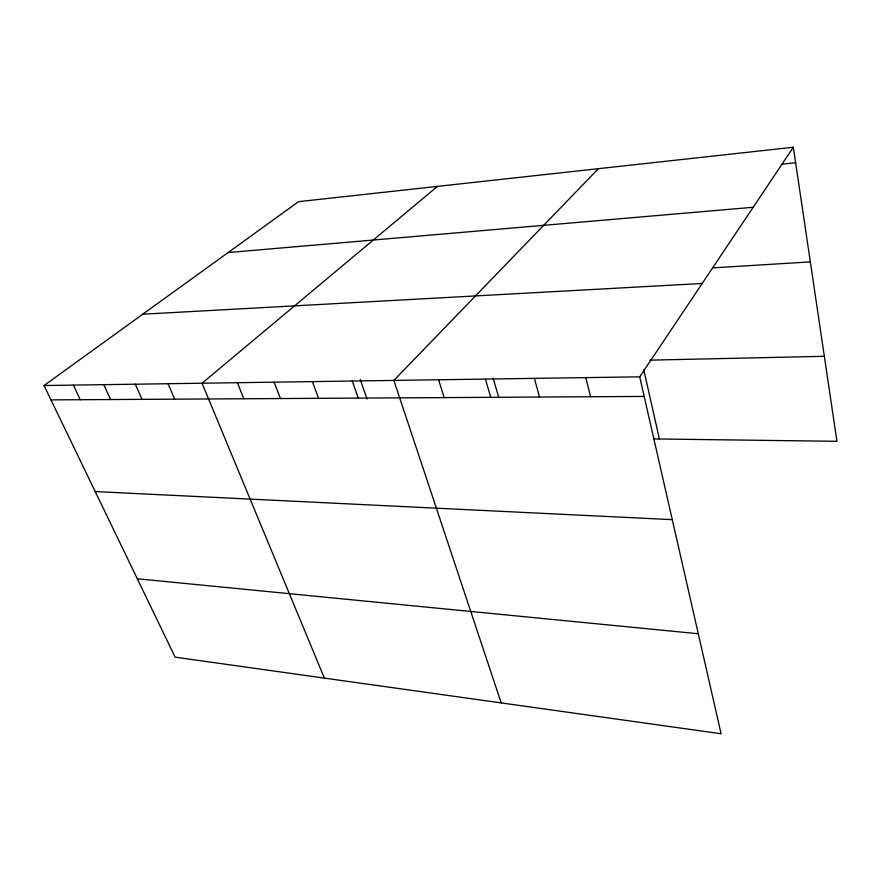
<?xml version="1.0" encoding="UTF-8"?>
<svg xmlns="http://www.w3.org/2000/svg" width="881" height="881" viewBox="0 0 881 881"><rect width="100%" height="100%" fill="white"/><g stroke="black" fill="none" stroke-linecap="round" stroke-linejoin="round"><path stroke-width="1.32" d="M639.716 376.826L793.341 147.248L298.549 201.661L44.05 385.537L175.132 657.171L721.087 733.752L639.716 376.826L44.05 385.537M598.408 168.678L393.862 380.427L501.19 702.906M437.45 186.387L202.046 383.224L324.384 678.106M782.251 164.13L795.642 162.754M228.102 252.561L753.178 207.266M712.498 267.89L810.344 261.877M142.777 314.209L702.19 283.473M649.87 360.153L824.341 356.309M50.977 399.886L644.187 396.439M653.9 438.914L836.95 441.315L793.341 147.248M95.214 491.565L672.28 519.669M137.304 578.773L698.292 633.747M73.387 385.107L80.248 399.721M103.782 384.667L110.588 399.545M135.322 384.204L142.039 399.357M168.051 383.72L174.68 399.17M237.385 382.706L243.806 398.763M274.145 382.178L280.433 398.553M312.414 381.616L318.559 398.333M352.279 381.033L358.27 398.102M360.274 379.579L367.025 399.027M438.595 379.766L444.189 397.595M485.398 379.083L490.761 397.331M493.118 378.092L498.822 397.738M534.415 378.367L539.502 397.045M585.788 377.619L590.589 396.747M643.747 369.668L659.384 438.991"/></g></svg>
